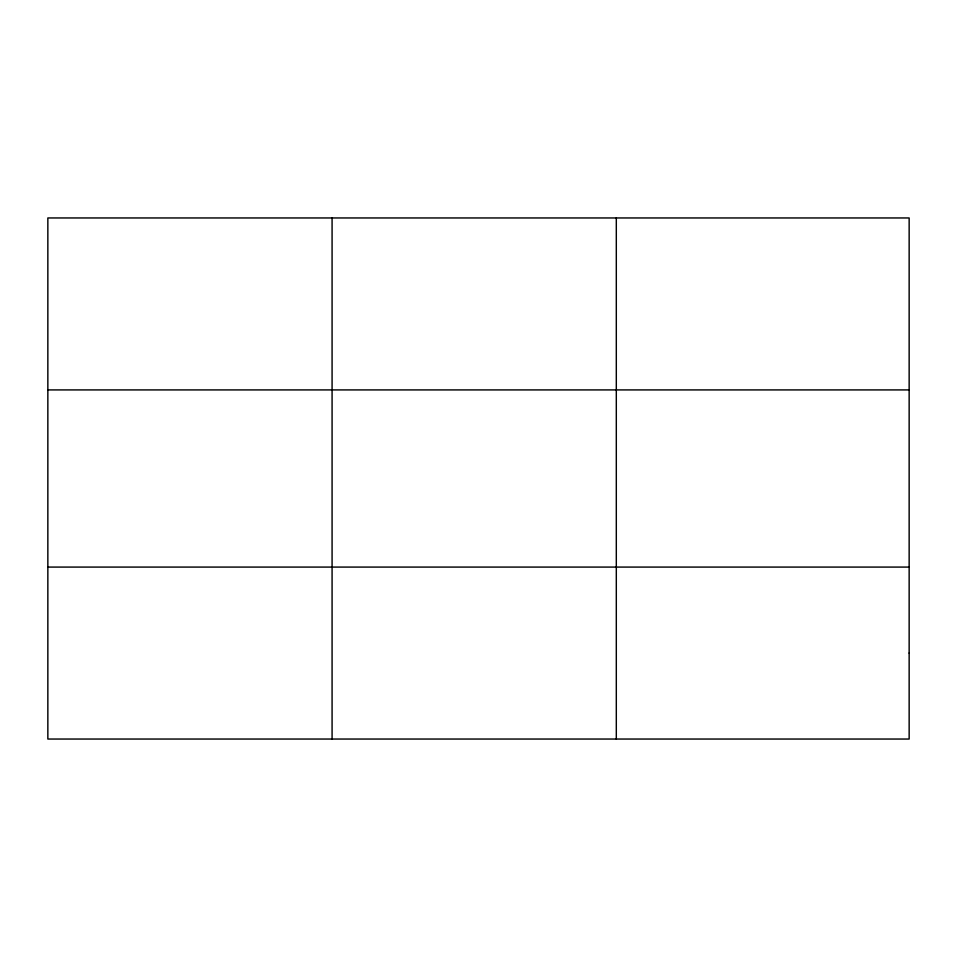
<?xml version="1.0" encoding="UTF-8"?>
<svg xmlns="http://www.w3.org/2000/svg" width="957" height="957" viewBox="0 0 957 957"><rect width="100%" height="100%" fill="white"/><g stroke="black" fill="none" stroke-linecap="round" stroke-linejoin="round"><path stroke-width="1.44" d="M332.079 217.957L332.079 739.043M616.308 217.957L616.308 739.043M47.85 389.918L909.15 389.918M47.85 567.082L909.15 567.082M909.15 653.069L909.15 739.043L47.85 739.043L47.85 217.957L909.15 217.957L909.15 653.069"/></g></svg>
